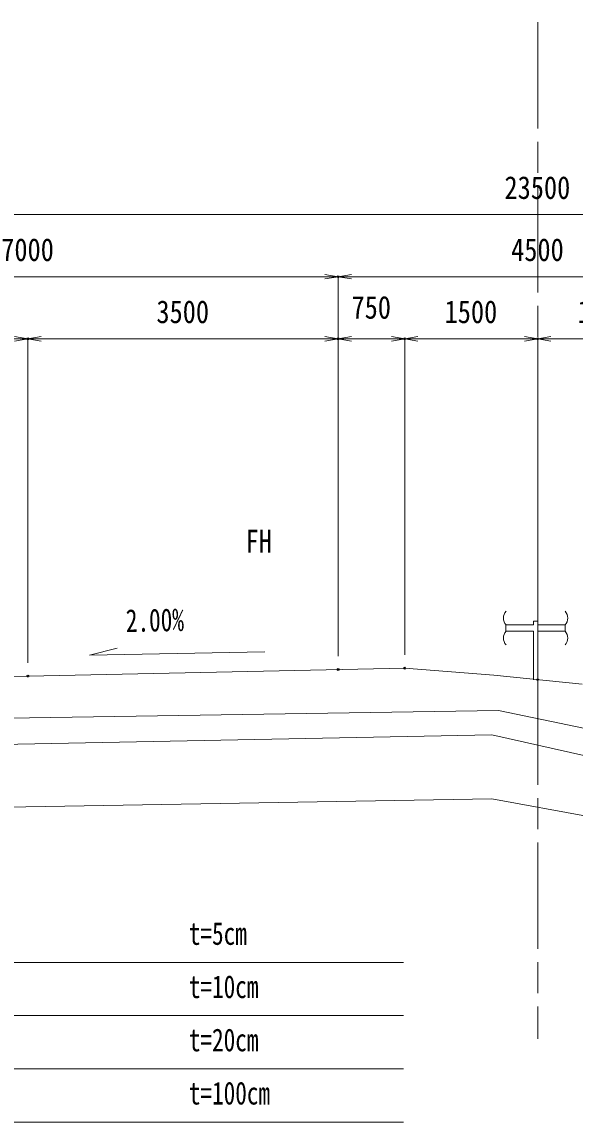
# Model space of a CAD drawing. Units: millimetres, scale not verified. Extents: x -42050 to 42050, y -32200 to 29700.
# Drawn here: x -8397 to -2160, y -11861 to 540 of the extents above; entities that cross this region are included whole.
import ezdxf
from ezdxf.enums import TextEntityAlignment as Align

# ---------------------------------------------------------------- set-up
doc = ezdxf.new("R2010")
doc.units = ezdxf.units.MM
doc.header["$LTSCALE"] = 100
doc.header["$PDMODE"] = 32
doc.header["$PDSIZE"] = 20
doc.linetypes.add('CHAIN', pattern=[18.5, 12, -1.5, 3.5, -1.5])
for name, color, linetype, lineweight in [('0-0_0', 7, 'Continuous', 18), ('0-7_D-BMK', 134, 'Continuous', 9), ('0-A_D-STR', 1, 'Continuous', 18), ('0-D_D-STR-DIM', 7, 'Continuous', 18), ('0-F_D-STR-HTXT', 7, 'Continuous', 18), ('1-0_D-STR-STRG', 1, 'Continuous', 18)]:
    doc.layers.add(name, color=color, linetype=linetype, lineweight=lineweight)
doc.layers.add('0-1_DEFPOINTS', color=7, linetype='Continuous')
doc.styles.add('ＭＳ ゴシック', font='')
doc.styles.get('ＭＳ ゴシック').set_extended_font_data('MS Gothic')

# ---------------------------------------------------------------- blocks, each defined once
blk = doc.blocks.new('open_arrow_20')
at = {"layer": '0-0_0'}
blk.add_line((0, 0), (-0.5, 0), dxfattribs=at)
blk.add_lwpolyline([(-3.75, 0.625), (0, 0), (-3.75, -0.625)], dxfattribs=at)
blk = doc.blocks.new('D91')
at = {"layer": '0-1_DEFPOINTS'}
for p in [(19734.49, 13334.17), (18984.49, 11477.77), (19734.49, 11412.88)]:
    blk.add_point(p, dxfattribs=at)
at = {"layer": '0-D_D-STR-DIM'}
for p, q in [((18984.49, 11552.77), (18984.49, 13334.17)), ((18994.49, 13334.17), (19724.49, 13334.17)), ((19734.49, 11487.88), (19734.49, 13334.17))]:
    blk.add_line(p, q, dxfattribs=at)
at = {"layer": '0-D_D-STR-DIM', "xscale": 20, "yscale": 20, "rotation": 180}
blk.add_blockref('open_arrow_20', (18984.49, 13334.17), dxfattribs=at)
at = {"layer": '0-D_D-STR-DIM', "xscale": 20, "yscale": 20}
blk.add_blockref('open_arrow_20', (19734.49, 13334.17), dxfattribs=at)
at = {"layer": '0-D_D-STR-DIM', "style": 'ＭＳ ゴシック', "width": 0.85}
blk.add_text('1500', height=128.3, dxfattribs=at).set_placement((19209.6, 13384.17), align=Align.BOTTOM_LEFT)
blk = doc.blocks.new('D92')
at = {"layer": '0-1_DEFPOINTS'}
for p in [(20484.49, 13334.17), (19734.49, 11412.88), (20484.49, 11389.31)]:
    blk.add_point(p, dxfattribs=at)
at = {"layer": '0-D_D-STR-DIM'}
for p, q in [((19734.49, 11487.88), (19734.49, 13334.17)), ((19744.49, 13334.17), (20474.49, 13334.17)), ((20484.49, 11464.31), (20484.49, 13334.17))]:
    blk.add_line(p, q, dxfattribs=at)
at = {"layer": '0-D_D-STR-DIM', "xscale": 20, "yscale": 20, "rotation": 180}
blk.add_blockref('open_arrow_20', (19734.49, 13334.17), dxfattribs=at)
at = {"layer": '0-D_D-STR-DIM', "xscale": 20, "yscale": 20}
blk.add_blockref('open_arrow_20', (20484.49, 13334.17), dxfattribs=at)
at = {"layer": '0-D_D-STR-DIM', "style": 'ＭＳ ゴシック', "width": 0.85}
blk.add_text('1500', height=128.3, dxfattribs=at).set_placement((19959.6, 13384.17), align=Align.BOTTOM_LEFT)
blk = doc.blocks.new('D93')
at = {"layer": '0-1_DEFPOINTS'}
for p in [(18984.49, 13334.17), (18984.49, 11477.77), (18609.49, 11469.86)]:
    blk.add_point(p, dxfattribs=at)
at = {"layer": '0-D_D-STR-DIM'}
for p, q in [((18609.49, 11544.86), (18609.49, 13334.17)), ((18619.49, 13334.17), (18974.49, 13334.17)), ((18984.49, 11552.77), (18984.49, 13334.17))]:
    blk.add_line(p, q, dxfattribs=at)
at = {"layer": '0-D_D-STR-DIM', "xscale": 20, "yscale": 20, "rotation": 180}
blk.add_blockref('open_arrow_20', (18609.49, 13334.17), dxfattribs=at)
at = {"layer": '0-D_D-STR-DIM', "xscale": 20, "yscale": 20}
blk.add_blockref('open_arrow_20', (18984.49, 13334.17), dxfattribs=at)
at = {"layer": '0-D_D-STR-DIM', "style": 'ＭＳ ゴシック', "width": 0.85}
blk.add_text('750', height=128.3, dxfattribs=at).set_placement((18684.57, 13409.17), align=Align.BOTTOM_LEFT)
blk = doc.blocks.new('D94')
at = {"layer": '0-1_DEFPOINTS'}
for p in [(18609.49, 13334.17), (16859.49, 11432.94), (18609.49, 11469.86)]:
    blk.add_point(p, dxfattribs=at)
at = {"layer": '0-D_D-STR-DIM'}
for p, q in [((16859.49, 11507.94), (16859.49, 13334.17)), ((16869.49, 13334.17), (18599.49, 13334.17)), ((18609.49, 11544.86), (18609.49, 13334.17))]:
    blk.add_line(p, q, dxfattribs=at)
at = {"layer": '0-D_D-STR-DIM', "xscale": 20, "yscale": 20, "rotation": 180}
blk.add_blockref('open_arrow_20', (16859.49, 13334.17), dxfattribs=at)
at = {"layer": '0-D_D-STR-DIM', "xscale": 20, "yscale": 20}
blk.add_blockref('open_arrow_20', (18609.49, 13334.17), dxfattribs=at)
at = {"layer": '0-D_D-STR-DIM', "style": 'ＭＳ ゴシック', "width": 0.85}
blk.add_text('3500', height=128.3, dxfattribs=at).set_placement((17584.6, 13384.17), align=Align.BOTTOM_LEFT)
blk = doc.blocks.new('D95')
at = {"layer": '0-1_DEFPOINTS'}
for p in [(16859.49, 13334.17), (16859.49, 11432.94), (15109.49, 11396.02)]:
    blk.add_point(p, dxfattribs=at)
at = {"layer": '0-D_D-STR-DIM'}
for p, q in [((15109.49, 11471.02), (15109.49, 13334.17)), ((15119.49, 13334.17), (16849.49, 13334.17)), ((16859.49, 11507.94), (16859.49, 13334.17))]:
    blk.add_line(p, q, dxfattribs=at)
at = {"layer": '0-D_D-STR-DIM', "xscale": 20, "yscale": 20, "rotation": 180}
blk.add_blockref('open_arrow_20', (15109.49, 13334.17), dxfattribs=at)
at = {"layer": '0-D_D-STR-DIM', "xscale": 20, "yscale": 20}
blk.add_blockref('open_arrow_20', (16859.49, 13334.17), dxfattribs=at)
at = {"layer": '0-D_D-STR-DIM', "style": 'ＭＳ ゴシック', "width": 0.85}
blk.add_text('3500', height=128.3, dxfattribs=at).set_placement((15834.6, 13384.17), align=Align.BOTTOM_LEFT)
blk = doc.blocks.new('D105')
at = {"layer": '0-1_DEFPOINTS'}
for p in [(18609.49, 13684.17), (18609.49, 11469.86), (15109.49, 11396.02)]:
    blk.add_point(p, dxfattribs=at)
at = {"layer": '0-D_D-STR-DIM'}
for p, q in [((15109.49, 11471.02), (15109.49, 13684.17)), ((15119.49, 13684.17), (18599.49, 13684.17)), ((18609.49, 11544.86), (18609.49, 13684.17))]:
    blk.add_line(p, q, dxfattribs=at)
at = {"layer": '0-D_D-STR-DIM', "xscale": 20, "yscale": 20, "rotation": 180}
blk.add_blockref('open_arrow_20', (15109.49, 13684.17), dxfattribs=at)
at = {"layer": '0-D_D-STR-DIM', "xscale": 20, "yscale": 20}
blk.add_blockref('open_arrow_20', (18609.49, 13684.17), dxfattribs=at)
at = {"layer": '0-D_D-STR-DIM', "style": 'ＭＳ ゴシック', "width": 0.85}
blk.add_text('7000', height=128.3, dxfattribs=at).set_placement((16709.6, 13734.17), align=Align.BOTTOM_LEFT)
blk = doc.blocks.new('D106')
at = {"layer": '0-1_DEFPOINTS'}
for p in [(20859.49, 13684.17), (18609.49, 11469.86), (20859.49, 11398.43)]:
    blk.add_point(p, dxfattribs=at)
at = {"layer": '0-D_D-STR-DIM'}
for p, q in [((18609.49, 11544.86), (18609.49, 13684.17)), ((18619.49, 13684.17), (20849.49, 13684.17)), ((20859.49, 11473.43), (20859.49, 13684.17))]:
    blk.add_line(p, q, dxfattribs=at)
at = {"layer": '0-D_D-STR-DIM', "xscale": 20, "yscale": 20, "rotation": 180}
blk.add_blockref('open_arrow_20', (18609.49, 13684.17), dxfattribs=at)
at = {"layer": '0-D_D-STR-DIM', "xscale": 20, "yscale": 20}
blk.add_blockref('open_arrow_20', (20859.49, 13684.17), dxfattribs=at)
at = {"layer": '0-D_D-STR-DIM', "style": 'ＭＳ ゴシック', "width": 0.85}
blk.add_text('4500', height=128.3, dxfattribs=at).set_placement((19584.6, 13734.17), align=Align.BOTTOM_LEFT)
blk = doc.blocks.new('D110')
at = {"layer": '0-D_D-STR-DIM'}
blk.add_line((13869.49, 14034.17), (25599.49, 14034.17), dxfattribs=at)
at = {"layer": '0-D_D-STR-DIM', "style": 'ＭＳ ゴシック', "width": 0.85}
blk.add_text('23500', height=128.3, dxfattribs=at).set_placement((19547.13, 14084.17), align=Align.BOTTOM_LEFT)

msp = doc.modelspace()

# ---------------------------------------------------------------- linework, layer by layer
at = {"layer": '0-7_D-BMK', "linetype": 'CHAIN'}
msp.add_line((-2581, 540.2), (-2581, -10922.7), dxfattribs=at)
at = {"layer": '0-A_D-STR'}
for points in [[(-15081, -6960.7), (-12581, -6923.8), (-4081, -6744.5), (-3076.3, -6825.3), (-2079, -6923.8)], [(-15770.5, -7420.4), (-3023.8, -7221.3), (-2044.9, -7424.4), (8036.4, -7209.1), (10601.4, -7268)], [(11045.5, -7564), (7419, -7525.9), (-2026.4, -7738.2), (-3097.7, -7498.2), (-16275.3, -7756.9)], [(-17331.5, -8461), (-3097.7, -8218.1), (-1989.4, -8421.2), (7419, -8199.7), (12031.2, -8221.2)]]:
    msp.add_lwpolyline(points, dxfattribs=at)
at = {"layer": '0-D_D-STR-DIM'}
msp.add_lwpolyline([(-5657.6, -6559), (-7634.9, -6598.5), (-7324.4, -6517.7)], dxfattribs=at)
at = {"layer": '0-F_D-STR-HTXT'}
for p, q in [((-12769.5, -10061.3), (-4096.1, -10061.3)), ((-12769.5, -10661.3), (-4096.1, -10661.3)), ((-12769.5, -11261.3), (-4096.1, -11261.3))]:
    msp.add_line(p, q, dxfattribs=at)
msp.add_lwpolyline([(-12769.5, -6990.6), (-12769.5, -11861.3), (-4096.1, -11861.3)], dxfattribs=at)
at = {"layer": '1-0_D-STR-STRG'}
for p, q in [((-2938.5, -6257), (-2629.1, -6257)), ((-2938.5, -6257), (-2938.5, -6327.6)), ((-2629.1, -6216.7), (-2581, -6216.7)), ((-2629.1, -6257), (-2629.1, -6216.7)), ((-2581, -6257), (-2581, -6216.7)), ((-2581, -6257), (-2271.6, -6257)), ((-2271.6, -6257), (-2271.6, -6327.6)), ((-2938.5, -6327.6), (-2629.1, -6327.6)), ((-2629.1, -6876.8), (-2629.1, -6327.6)), ((-2581, -6874.2), (-2581, -6327.6)), ((-2581, -6327.6), (-2271.6, -6327.6))]:
    msp.add_line(p, q, dxfattribs=at)
for centre, start, end in [((-2854.1, -6179.7), 137.50642, 222.49358), ((-2356, -6179.7), 317.50642, 42.49358), ((-2854.1, -6404.9), 137.50642, 222.49358), ((-2356, -6404.9), 317.50642, 42.49358)]:
    msp.add_arc(centre, 114.4, start, end, dxfattribs=at)

# ---------------------------------------------------------------- block references
at = {"layer": '0-D_D-STR-DIM', "xscale": 2, "yscale": 2}
for name in ['D110', 'D105', 'D106', 'D95', 'D94', 'D93', 'D91', 'D92']:
    msp.add_blockref(name, (-42050, -29700), dxfattribs=at)

# ---------------------------------------------------------------- texts
at = {"layer": '0-D_D-STR-DIM', "style": 'ＭＳ ゴシック', "width": 0.75}
msp.add_text('2.00%', height=256.6, rotation=1.146, dxfattribs=at).set_placement((-7221.6, -6414.4), align=Align.BOTTOM_LEFT)
at = {"layer": '0-F_D-STR-HTXT', "style": 'ＭＳ ゴシック'}
for s, width, p in [('FH', 0.85, (-5875.9, -5518.7)), ('t=5cm', 0.75, (-6515.5, -9941)), ('t=10cm', 0.75, (-6515.5, -10541)), ('t=20cm', 0.75, (-6515.5, -11141)), ('t=100cm', 0.75, (-6515.5, -11741))]:
    msp.add_text(s, height=256.6, dxfattribs=dict(at, width=width)).set_placement(p, align=Align.BOTTOM_LEFT)

doc.saveas('drawing.dxf')
